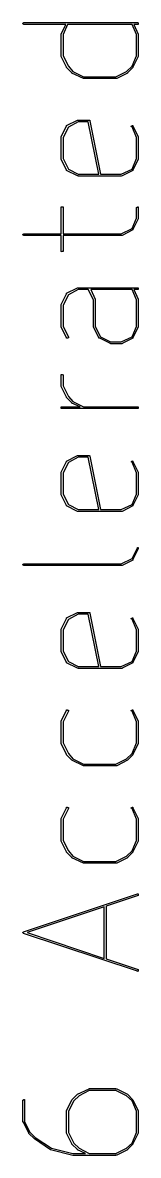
# Model space of a CAD drawing. Extents: x 83 to 245, y -135 to -50.
# Drawn here: x 125.913 to 126.042, y -58.013 to -56.747 of the extents above; entities that cross this region are included whole.
import ezdxf

# ---------------------------------------------------------------- set-up
doc = ezdxf.new("R2010")
doc.units = 0
doc.header["$MEASUREMENT"] = 0
doc.layers.add('BLACK', color=7, linetype='CONTINUOUS')

msp = doc.modelspace()

# ---------------------------------------------------------------- linework, layer by layer
at = {"layer": 'BLACK', "linetype": 'CONTINUOUS'}
for p, q in [((125.913, -56.7477), (125.914, -56.7473)), ((125.913, -56.748), (125.913, -56.7477)), ((125.914, -56.7483), (125.913, -56.748)), ((125.914, -56.7469), (125.914, -56.7468)), ((125.914, -56.7468), (126.041, -56.7468)), ((125.914, -56.7471), (125.914, -56.7469)), ((125.914, -56.7473), (125.914, -56.7471)), ((125.914, -56.7486), (125.914, -56.7483)), ((125.914, -56.7488), (125.914, -56.7486)), ((125.961, -56.7488), (125.914, -56.7488)), ((125.914, -56.7488), (125.914, -56.7488)), ((125.956, -56.7595), (125.961, -56.7488)), ((125.963, -56.7488), (125.958, -56.7602)), ((126.035, -56.7488), (125.963, -56.7488)), ((126.04, -56.7602), (126.035, -56.7488)), ((126.041, -56.7488), (126.037, -56.7488)), ((126.037, -56.7488), (126.042, -56.7595)), ((126.041, -56.7468), (126.042, -56.7469)), ((126.042, -56.7488), (126.041, -56.7488)), ((126.042, -56.7469), (126.042, -56.7471)), ((126.042, -56.7471), (126.042, -56.7473)), ((126.042, -56.7473), (126.042, -56.7477)), ((126.042, -56.7477), (126.042, -56.748)), ((126.042, -56.748), (126.042, -56.7483)), ((126.042, -56.7483), (126.042, -56.7486)), ((126.042, -56.7486), (126.042, -56.7488)), ((125.956, -56.7596), (125.956, -56.7595)), ((125.956, -56.7595), (125.956, -56.7595)), ((125.956, -56.7597), (125.956, -56.7596)), ((125.956, -56.7598), (125.956, -56.7597)), ((125.956, -56.7599), (125.956, -56.7598)), ((125.956, -56.7841), (125.956, -56.7599)), ((125.956, -56.7599), (125.956, -56.7599)), ((125.958, -56.7602), (125.958, -56.7839)), ((126.04, -56.7839), (126.04, -56.7602)), ((126.042, -56.7595), (126.042, -56.7595)), ((126.042, -56.7595), (126.042, -56.7596)), ((126.042, -56.7596), (126.042, -56.7597)), ((126.042, -56.7597), (126.042, -56.7598)), ((126.042, -56.7598), (126.042, -56.7599)), ((126.042, -56.7599), (126.042, -56.7599)), ((126.042, -56.7599), (126.042, -56.7841)), ((125.956, -56.7842), (125.956, -56.7841)), ((125.956, -56.7843), (125.956, -56.7842)), ((125.956, -56.7842), (125.956, -56.7842)), ((125.956, -56.7845), (125.956, -56.7843)), ((125.956, -56.7846), (125.956, -56.7845)), ((125.956, -56.7845), (125.956, -56.7845)), ((125.962, -56.7966), (125.956, -56.7846)), ((125.958, -56.7839), (125.964, -56.7956)), ((126.035, -56.7956), (126.04, -56.7839)), ((126.042, -56.7846), (126.036, -56.7966)), ((126.042, -56.7841), (126.042, -56.7842)), ((126.042, -56.7842), (126.042, -56.7842)), ((126.042, -56.7842), (126.042, -56.7843)), ((126.042, -56.7843), (126.042, -56.7845)), ((126.042, -56.7845), (126.042, -56.7845)), ((126.042, -56.7845), (126.042, -56.7846)), ((125.962, -56.7967), (125.962, -56.7966)), ((125.962, -56.7966), (125.962, -56.7966)), ((125.962, -56.7966), (125.962, -56.7966)), ((125.962, -56.7968), (125.962, -56.7967)), ((125.962, -56.7969), (125.962, -56.7968)), ((125.968, -56.803), (125.962, -56.7969)), ((125.964, -56.7956), (125.969, -56.8014)), ((125.968, -56.8031), (125.968, -56.803)), ((125.968, -56.8032), (125.968, -56.8031)), ((125.981, -56.8092), (125.968, -56.8032)), ((125.968, -56.8032), (125.968, -56.8032)), ((125.968, -56.8032), (125.968, -56.8032)), ((125.968, -56.8032), (125.968, -56.8032)), ((125.969, -56.8014), (125.981, -56.8073)), ((126.017, -56.8073), (126.029, -56.8014)), ((126.03, -56.8032), (126.018, -56.8092)), ((126.029, -56.8014), (126.035, -56.7956)), ((126.036, -56.7969), (126.03, -56.8029)), ((126.03, -56.8029), (126.03, -56.8029)), ((126.03, -56.8029), (126.03, -56.803)), ((126.03, -56.803), (126.03, -56.803)), ((126.03, -56.803), (126.03, -56.8031)), ((126.03, -56.8031), (126.03, -56.8032)), ((126.03, -56.8032), (126.03, -56.8032)), ((126.03, -56.8032), (126.03, -56.8032)), ((126.03, -56.8032), (126.03, -56.8032)), ((126.036, -56.7966), (126.036, -56.7966)), ((126.036, -56.7966), (126.036, -56.7966)), ((126.036, -56.7966), (126.036, -56.7967)), ((126.036, -56.7967), (126.036, -56.7968)), ((126.036, -56.7968), (126.036, -56.7969)), ((125.981, -56.8073), (126.017, -56.8073)), ((125.981, -56.8093), (125.981, -56.8092)), ((125.981, -56.8092), (125.981, -56.8092)), ((125.981, -56.8092), (125.981, -56.8092)), ((126.017, -56.8093), (125.981, -56.8093)), ((125.981, -56.8093), (125.981, -56.8093)), ((125.981, -56.8093), (125.981, -56.8093)), ((125.981, -56.8093), (125.981, -56.8093)), ((126.018, -56.8092), (126.017, -56.8093)), ((126.017, -56.8093), (126.017, -56.8093)), ((126.017, -56.8093), (126.017, -56.8093)), ((126.017, -56.8093), (126.017, -56.8093)), ((126.018, -56.8092), (126.018, -56.8092)), ((126.018, -56.8092), (126.018, -56.8092)), ((125.962, -56.8618), (125.974, -56.8558)), ((125.974, -56.8558), (125.975, -56.8558)), ((125.975, -56.8558), (125.975, -56.8557)), ((125.975, -56.8557), (125.975, -56.8557)), ((125.975, -56.8557), (125.975, -56.8557)), ((125.975, -56.8557), (125.975, -56.8557)), ((125.975, -56.8557), (125.987, -56.8557)), ((125.975, -56.8558), (125.975, -56.8558)), ((125.987, -56.8557), (125.987, -56.8557)), ((125.987, -56.8557), (125.987, -56.8557)), ((125.987, -56.8557), (125.987, -56.8557)), ((125.987, -56.8557), (125.987, -56.8558)), ((125.987, -56.8558), (125.988, -56.8558)), ((125.988, -56.8558), (125.988, -56.8559)), ((125.988, -56.8559), (125.988, -56.8559)), ((125.988, -56.8559), (125.988, -56.8559)), ((125.988, -56.8559), (125.988, -56.856)), ((125.988, -56.856), (125.988, -56.8562)), ((125.956, -56.8744), (125.962, -56.8623)), ((125.964, -56.8635), (125.958, -56.8751)), ((125.962, -56.8619), (125.962, -56.8618)), ((125.962, -56.862), (125.962, -56.8619)), ((125.962, -56.8622), (125.962, -56.862)), ((125.962, -56.862), (125.962, -56.862)), ((125.962, -56.862), (125.962, -56.862)), ((125.962, -56.8623), (125.962, -56.8622)), ((125.975, -56.8577), (125.964, -56.8635)), ((125.986, -56.8577), (125.975, -56.8577)), ((125.998, -56.9162), (125.986, -56.8577)), ((125.988, -56.8562), (125.988, -56.8562)), ((125.988, -56.8562), (125.988, -56.8562)), ((125.988, -56.8562), (125.988, -56.8563)), ((125.988, -56.8563), (125.988, -56.8565)), ((125.988, -56.8565), (126, -56.9162)), ((126.034, -56.8625), (126.035, -56.8622)), ((126.034, -56.8629), (126.034, -56.8625)), ((126.035, -56.8632), (126.034, -56.8629)), ((126.035, -56.8618), (126.035, -56.8617)), ((126.035, -56.8617), (126.036, -56.8618)), ((126.035, -56.8619), (126.035, -56.8618)), ((126.035, -56.8622), (126.035, -56.8619)), ((126.04, -56.8751), (126.035, -56.8632)), ((126.036, -56.8618), (126.036, -56.862)), ((126.036, -56.862), (126.036, -56.8623)), ((126.036, -56.8623), (126.042, -56.8744)), ((125.956, -56.8745), (125.956, -56.8744)), ((125.956, -56.8744), (125.956, -56.8744)), ((125.956, -56.8746), (125.956, -56.8745)), ((125.956, -56.8747), (125.956, -56.8746)), ((125.956, -56.8748), (125.956, -56.8747)), ((125.956, -56.899), (125.956, -56.8748)), ((125.956, -56.8748), (125.956, -56.8748)), ((125.958, -56.8751), (125.958, -56.8988)), ((126.04, -56.8988), (126.04, -56.8751)), ((126.042, -56.8744), (126.042, -56.8744)), ((126.042, -56.8744), (126.042, -56.8745)), ((126.042, -56.8745), (126.042, -56.8746)), ((126.042, -56.8746), (126.042, -56.8747)), ((126.042, -56.8747), (126.042, -56.8748)), ((126.042, -56.8748), (126.042, -56.8748)), ((126.042, -56.8748), (126.042, -56.899)), ((125.956, -56.8991), (125.956, -56.899)), ((125.956, -56.8992), (125.956, -56.8991)), ((125.956, -56.8991), (125.956, -56.8991)), ((125.956, -56.8994), (125.956, -56.8992)), ((125.956, -56.8995), (125.956, -56.8994)), ((125.956, -56.8994), (125.956, -56.8994)), ((125.962, -56.9116), (125.956, -56.8995)), ((125.958, -56.8988), (125.964, -56.9104)), ((126.035, -56.9104), (126.04, -56.8988)), ((126.042, -56.8995), (126.036, -56.9116)), ((126.042, -56.899), (126.042, -56.8991)), ((126.042, -56.8991), (126.042, -56.8991)), ((126.042, -56.8991), (126.042, -56.8993)), ((126.042, -56.8993), (126.042, -56.8994)), ((126.042, -56.8994), (126.042, -56.8994)), ((126.042, -56.8994), (126.042, -56.8995)), ((125.962, -56.9117), (125.962, -56.9116)), ((125.962, -56.9118), (125.962, -56.9117)), ((125.962, -56.9119), (125.962, -56.9118)), ((125.962, -56.9118), (125.962, -56.9118)), ((125.962, -56.9118), (125.962, -56.9118)), ((125.962, -56.912), (125.962, -56.9119)), ((125.974, -56.9181), (125.962, -56.912)), ((125.964, -56.9104), (125.975, -56.9162)), ((125.975, -56.9181), (125.974, -56.9181)), ((125.975, -56.9162), (125.998, -56.9162)), ((125.975, -56.9182), (125.975, -56.9181)), ((125.975, -56.9181), (125.975, -56.9181)), ((125.975, -56.9181), (125.975, -56.9181)), ((125.975, -56.9182), (125.975, -56.9182)), ((126.023, -56.9182), (125.975, -56.9182)), ((125.975, -56.9182), (125.975, -56.9182)), ((126, -56.9162), (126.023, -56.9162)), ((126.023, -56.9162), (126.035, -56.9104)), ((126.024, -56.9181), (126.023, -56.9182)), ((126.023, -56.9182), (126.023, -56.9182)), ((126.023, -56.9182), (126.023, -56.9182)), ((126.036, -56.912), (126.024, -56.9181)), ((126.024, -56.9181), (126.024, -56.9181)), ((126.024, -56.9181), (126.024, -56.9181)), ((126.024, -56.9181), (126.024, -56.9181)), ((126.036, -56.9116), (126.036, -56.9117)), ((126.036, -56.9117), (126.036, -56.9118)), ((126.036, -56.9118), (126.036, -56.9118)), ((126.036, -56.9118), (126.036, -56.9118)), ((126.036, -56.9118), (126.036, -56.9119)), ((126.036, -56.9119), (126.036, -56.912)), ((125.956, -56.9526), (125.957, -56.9525)), ((125.956, -56.9528), (125.956, -56.9526)), ((125.956, -56.9531), (125.956, -56.9528)), ((125.956, -56.9535), (125.956, -56.9531)), ((125.956, -56.9827), (125.956, -56.9535)), ((125.957, -56.9525), (125.957, -56.9525)), ((125.957, -56.9525), (125.957, -56.9526)), ((125.957, -56.9526), (125.958, -56.9528)), ((125.958, -56.9528), (125.958, -56.9531)), ((125.958, -56.9531), (125.958, -56.9535)), ((125.958, -56.9535), (125.958, -56.9827)), ((126.04, -56.9535), (126.041, -56.9531)), ((126.04, -56.9653), (126.04, -56.9535)), ((126.041, -56.9526), (126.041, -56.9525)), ((126.041, -56.9525), (126.042, -56.9525)), ((126.041, -56.9528), (126.041, -56.9526)), ((126.041, -56.9531), (126.041, -56.9528)), ((126.042, -56.9525), (126.042, -56.9526)), ((126.042, -56.9526), (126.042, -56.9528)), ((126.042, -56.9528), (126.042, -56.9531)), ((126.042, -56.9531), (126.042, -56.9535)), ((126.042, -56.9535), (126.042, -56.9655)), ((126.035, -56.9769), (126.04, -56.9653)), ((126.042, -56.966), (126.036, -56.9781)), ((126.042, -56.9655), (126.042, -56.9656)), ((126.042, -56.9656), (126.042, -56.9657)), ((126.042, -56.9657), (126.042, -56.9658)), ((126.042, -56.9658), (126.042, -56.9659)), ((126.042, -56.9659), (126.042, -56.9659)), ((126.042, -56.9659), (126.042, -56.966)), ((126.023, -56.9827), (126.035, -56.9769)), ((126.036, -56.9785), (126.024, -56.9846)), ((126.036, -56.9781), (126.036, -56.9782)), ((126.036, -56.9782), (126.036, -56.9783)), ((126.036, -56.9783), (126.036, -56.9783)), ((126.036, -56.9783), (126.036, -56.9784)), ((126.036, -56.9784), (126.036, -56.9785)), ((126.036, -56.9785), (126.036, -56.9785)), ((125.913, -56.9835), (125.914, -56.9832)), ((125.913, -56.9839), (125.913, -56.9835)), ((125.914, -56.9842), (125.913, -56.9839)), ((125.914, -56.9829), (125.914, -56.9827)), ((125.914, -56.9827), (125.914, -56.9827)), ((125.914, -56.9827), (125.956, -56.9827)), ((125.914, -56.9832), (125.914, -56.9829)), ((125.914, -56.9845), (125.914, -56.9842)), ((125.914, -56.9846), (125.914, -56.9845)), ((125.914, -56.9847), (125.914, -56.9846)), ((125.956, -56.9847), (125.914, -56.9847)), ((125.956, -57.0018), (125.956, -56.9847)), ((125.958, -56.9827), (126.023, -56.9827)), ((126.023, -56.9847), (125.958, -56.9847)), ((125.958, -56.9847), (125.958, -57.0018)), ((126.024, -56.9846), (126.023, -56.9847)), ((126.023, -56.9847), (126.023, -56.9847)), ((126.023, -56.9847), (126.023, -56.9847)), ((126.024, -56.9846), (126.024, -56.9846)), ((126.024, -56.9846), (126.024, -56.9846)), ((126.024, -56.9846), (126.024, -56.9846)), ((125.956, -57.0022), (125.956, -57.0018)), ((125.956, -57.0025), (125.956, -57.0022)), ((125.956, -57.0027), (125.956, -57.0025)), ((125.957, -57.0028), (125.956, -57.0027)), ((125.958, -57.0025), (125.957, -57.0027)), ((125.957, -57.0027), (125.957, -57.0028)), ((125.957, -57.0028), (125.957, -57.0028)), ((125.958, -57.0018), (125.958, -57.0022)), ((125.958, -57.0022), (125.958, -57.0025)), ((125.962, -57.0493), (125.974, -57.0433)), ((125.975, -57.0452), (125.964, -57.051)), ((125.974, -57.0433), (125.975, -57.0433)), ((125.975, -57.0433), (125.975, -57.0432)), ((125.975, -57.0432), (125.975, -57.0432)), ((125.975, -57.0432), (125.975, -57.0432)), ((125.975, -57.0432), (125.975, -57.0432)), ((125.975, -57.0432), (125.975, -57.0432)), ((125.975, -57.0432), (126.041, -57.0432)), ((125.986, -57.0452), (125.975, -57.0452)), ((125.992, -57.0565), (125.986, -57.0452)), ((125.989, -57.0452), (125.994, -57.0558)), ((126.035, -57.0452), (125.989, -57.0452)), ((126.04, -57.0565), (126.035, -57.0452)), ((126.041, -57.0452), (126.037, -57.0452)), ((126.037, -57.0452), (126.042, -57.0558)), ((126.041, -57.0432), (126.042, -57.0432)), ((126.042, -57.0451), (126.041, -57.0452)), ((126.042, -57.0432), (126.042, -57.0434)), ((126.042, -57.0434), (126.042, -57.0437)), ((126.042, -57.0437), (126.042, -57.044)), ((126.042, -57.044), (126.042, -57.0443)), ((126.042, -57.0443), (126.042, -57.0447)), ((126.042, -57.0447), (126.042, -57.0449)), ((126.042, -57.0449), (126.042, -57.0451)), ((125.956, -57.0619), (125.962, -57.0498)), ((125.964, -57.051), (125.958, -57.0625)), ((125.962, -57.0494), (125.962, -57.0493)), ((125.962, -57.0495), (125.962, -57.0494)), ((125.962, -57.0497), (125.962, -57.0495)), ((125.962, -57.0495), (125.962, -57.0495)), ((125.962, -57.0495), (125.962, -57.0495)), ((125.962, -57.0498), (125.962, -57.0497)), ((125.992, -57.0865), (125.992, -57.0565)), ((125.994, -57.0558), (125.994, -57.0559)), ((125.994, -57.0559), (125.994, -57.0559)), ((125.994, -57.0559), (125.994, -57.056)), ((125.994, -57.056), (125.994, -57.0561)), ((125.994, -57.0561), (125.994, -57.0562)), ((125.994, -57.0562), (125.994, -57.0563)), ((125.994, -57.0563), (125.994, -57.0863)), ((126.04, -57.0863), (126.04, -57.0565)), ((126.042, -57.0558), (126.042, -57.0559)), ((126.042, -57.0559), (126.042, -57.0559)), ((126.042, -57.0559), (126.042, -57.056)), ((126.042, -57.056), (126.042, -57.0561)), ((126.042, -57.0561), (126.042, -57.0562)), ((126.042, -57.0562), (126.042, -57.0563)), ((126.042, -57.0563), (126.042, -57.0865)), ((125.956, -57.062), (125.956, -57.0619)), ((125.956, -57.0619), (125.956, -57.0619)), ((125.956, -57.0621), (125.956, -57.062)), ((125.956, -57.0622), (125.956, -57.0621)), ((125.956, -57.0623), (125.956, -57.0622)), ((125.956, -57.0865), (125.956, -57.0623)), ((125.956, -57.0623), (125.956, -57.0623)), ((125.958, -57.0625), (125.958, -57.0863)), ((125.956, -57.0866), (125.956, -57.0865)), ((125.956, -57.0867), (125.956, -57.0866)), ((125.956, -57.0866), (125.956, -57.0866)), ((125.956, -57.0868), (125.956, -57.0867)), ((125.956, -57.0869), (125.956, -57.0868)), ((125.962, -57.099), (125.956, -57.0869)), ((125.956, -57.0869), (125.956, -57.0869)), ((125.958, -57.0863), (125.964, -57.0981)), ((125.992, -57.0866), (125.992, -57.0865)), ((125.992, -57.0867), (125.992, -57.0866)), ((125.992, -57.0866), (125.992, -57.0866)), ((125.992, -57.0868), (125.992, -57.0867)), ((125.992, -57.0869), (125.992, -57.0868)), ((125.998, -57.099), (125.992, -57.0869)), ((125.992, -57.0869), (125.992, -57.0869)), ((125.994, -57.0863), (126, -57.0978)), ((126.035, -57.0978), (126.04, -57.0863)), ((126.042, -57.0869), (126.036, -57.099)), ((126.042, -57.0865), (126.042, -57.0866)), ((126.042, -57.0866), (126.042, -57.0866)), ((126.042, -57.0866), (126.042, -57.0867)), ((126.042, -57.0867), (126.042, -57.0868)), ((126.042, -57.0868), (126.042, -57.0869)), ((126.042, -57.0869), (126.042, -57.0869)), ((125.962, -57.0993), (125.962, -57.099)), ((125.962, -57.0995), (125.962, -57.0993)), ((125.963, -57.0996), (125.962, -57.0995)), ((125.964, -57.0991), (125.963, -57.0994)), ((125.963, -57.0994), (125.963, -57.0996)), ((125.963, -57.0996), (125.963, -57.0996)), ((125.964, -57.0981), (125.964, -57.0985)), ((125.964, -57.0985), (125.964, -57.0988)), ((125.964, -57.0988), (125.964, -57.0991)), ((125.998, -57.0991), (125.998, -57.099)), ((125.998, -57.0993), (125.998, -57.0991)), ((125.999, -57.0994), (125.998, -57.0993)), ((125.998, -57.0993), (125.998, -57.0993)), ((125.998, -57.0993), (125.998, -57.0993)), ((125.999, -57.0995), (125.999, -57.0994)), ((126.011, -57.1055), (125.999, -57.0995)), ((126, -57.0978), (126.011, -57.1036)), ((126.011, -57.1036), (126.023, -57.1036)), ((126.011, -57.1056), (126.011, -57.1055)), ((126.023, -57.1056), (126.011, -57.1056)), ((126.011, -57.1056), (126.011, -57.1056)), ((126.011, -57.1056), (126.011, -57.1056)), ((126.011, -57.1056), (126.011, -57.1056)), ((126.011, -57.1056), (126.011, -57.1056)), ((126.011, -57.1056), (126.011, -57.1056)), ((126.023, -57.1036), (126.035, -57.0978)), ((126.024, -57.1056), (126.023, -57.1056)), ((126.023, -57.1056), (126.023, -57.1056)), ((126.023, -57.1056), (126.023, -57.1056)), ((126.036, -57.0995), (126.024, -57.1055)), ((126.024, -57.1055), (126.024, -57.1056)), ((126.024, -57.1056), (126.024, -57.1056)), ((126.024, -57.1056), (126.024, -57.1056)), ((126.036, -57.099), (126.036, -57.0992)), ((126.036, -57.0992), (126.036, -57.0993)), ((126.036, -57.0993), (126.036, -57.0993)), ((126.036, -57.0993), (126.036, -57.0993)), ((126.036, -57.0993), (126.036, -57.0994)), ((126.036, -57.0994), (126.036, -57.0995)), ((125.956, -57.1401), (125.957, -57.1399)), ((125.956, -57.1403), (125.956, -57.1401)), ((125.956, -57.1406), (125.956, -57.1403)), ((125.956, -57.1409), (125.956, -57.1406)), ((125.956, -57.153), (125.956, -57.1409)), ((125.957, -57.1399), (125.957, -57.1399)), ((125.957, -57.1399), (125.957, -57.1401)), ((125.957, -57.1401), (125.958, -57.1403)), ((125.958, -57.1403), (125.958, -57.1406)), ((125.958, -57.1406), (125.958, -57.1409)), ((125.958, -57.1409), (125.958, -57.1528)), ((125.956, -57.1531), (125.956, -57.153)), ((125.956, -57.1532), (125.956, -57.1531)), ((125.956, -57.1531), (125.956, -57.1531)), ((125.956, -57.1534), (125.956, -57.1532)), ((125.956, -57.1535), (125.956, -57.1534)), ((125.956, -57.1534), (125.956, -57.1534)), ((125.962, -57.1655), (125.956, -57.1535)), ((125.958, -57.1528), (125.964, -57.1645)), ((125.962, -57.1656), (125.962, -57.1655)), ((125.962, -57.1655), (125.962, -57.1655)), ((125.962, -57.1655), (125.962, -57.1655)), ((125.962, -57.1657), (125.962, -57.1656)), ((125.962, -57.1658), (125.962, -57.1657)), ((125.968, -57.1719), (125.962, -57.1658)), ((125.962, -57.1658), (125.962, -57.1658)), ((125.962, -57.1658), (125.962, -57.1658)), ((125.962, -57.1658), (125.962, -57.1658)), ((125.964, -57.1645), (125.969, -57.1703)), ((125.968, -57.172), (125.968, -57.1719)), ((125.968, -57.1721), (125.968, -57.172)), ((125.977, -57.1762), (125.968, -57.1721)), ((125.968, -57.1721), (125.968, -57.1721)), ((125.968, -57.1721), (125.968, -57.1721)), ((125.968, -57.1721), (125.968, -57.1721)), ((125.969, -57.1703), (125.981, -57.1762)), ((125.956, -57.1763), (125.957, -57.1762)), ((125.956, -57.1764), (125.956, -57.1763)), ((125.956, -57.1767), (125.956, -57.1764)), ((125.956, -57.177), (125.956, -57.1767)), ((125.956, -57.1774), (125.956, -57.177)), ((125.956, -57.1777), (125.956, -57.1774)), ((125.956, -57.178), (125.956, -57.1777)), ((125.956, -57.1782), (125.956, -57.178)), ((125.957, -57.1782), (125.956, -57.1782)), ((125.957, -57.1762), (125.977, -57.1762)), ((126.041, -57.1782), (125.957, -57.1782)), ((125.981, -57.1762), (126.041, -57.1762)), ((126.041, -57.1762), (126.042, -57.1763)), ((126.042, -57.1782), (126.041, -57.1782)), ((126.042, -57.1763), (126.042, -57.1764)), ((126.042, -57.1764), (126.042, -57.1767)), ((126.042, -57.1767), (126.042, -57.177)), ((126.042, -57.177), (126.042, -57.1774)), ((126.042, -57.1774), (126.042, -57.1777)), ((126.042, -57.1777), (126.042, -57.178)), ((126.042, -57.178), (126.042, -57.1782)), ((125.962, -57.2368), (125.974, -57.2307)), ((125.975, -57.2326), (125.964, -57.2384)), ((125.974, -57.2307), (125.975, -57.2307)), ((125.975, -57.2307), (125.975, -57.2306)), ((125.975, -57.2306), (125.975, -57.2307)), ((125.975, -57.2307), (125.975, -57.2306)), ((125.975, -57.2306), (125.987, -57.2306)), ((125.975, -57.2307), (125.975, -57.2307)), ((125.975, -57.2307), (125.975, -57.2307)), ((125.986, -57.2326), (125.975, -57.2326)), ((125.998, -57.2911), (125.986, -57.2326)), ((125.987, -57.2306), (125.987, -57.2307)), ((125.987, -57.2307), (125.987, -57.2307)), ((125.987, -57.2307), (125.987, -57.2307)), ((125.987, -57.2307), (125.987, -57.2307)), ((125.987, -57.2307), (125.988, -57.2308)), ((125.988, -57.2308), (125.988, -57.2309)), ((125.988, -57.2309), (125.988, -57.2309)), ((125.988, -57.2309), (125.988, -57.2309)), ((125.988, -57.2309), (125.988, -57.231)), ((125.988, -57.231), (125.988, -57.2311)), ((125.988, -57.2311), (125.988, -57.2311)), ((125.988, -57.2311), (125.988, -57.2311)), ((125.988, -57.2311), (125.988, -57.2313)), ((125.988, -57.2313), (125.988, -57.2314)), ((125.988, -57.2314), (126, -57.2911)), ((125.956, -57.2493), (125.962, -57.2372)), ((125.964, -57.2384), (125.958, -57.25)), ((125.962, -57.2369), (125.962, -57.2368)), ((125.962, -57.237), (125.962, -57.2369)), ((125.962, -57.2371), (125.962, -57.237)), ((125.962, -57.237), (125.962, -57.237)), ((125.962, -57.237), (125.962, -57.237)), ((125.962, -57.2372), (125.962, -57.2371)), ((126.034, -57.2375), (126.035, -57.2371)), ((126.034, -57.2378), (126.034, -57.2375)), ((126.035, -57.2381), (126.034, -57.2378)), ((126.035, -57.2369), (126.035, -57.2367)), ((126.035, -57.2367), (126.035, -57.2367)), ((126.035, -57.2367), (126.036, -57.2368)), ((126.035, -57.2371), (126.035, -57.2369)), ((126.04, -57.25), (126.035, -57.2381)), ((126.036, -57.2368), (126.036, -57.237)), ((126.036, -57.237), (126.036, -57.2372)), ((126.036, -57.2372), (126.042, -57.2493)), ((125.956, -57.2494), (125.956, -57.2493)), ((125.956, -57.2496), (125.956, -57.2494)), ((125.956, -57.2494), (125.956, -57.2494)), ((125.956, -57.2497), (125.956, -57.2496)), ((125.956, -57.2498), (125.956, -57.2497)), ((125.956, -57.2497), (125.956, -57.2497)), ((125.956, -57.274), (125.956, -57.2498)), ((125.958, -57.25), (125.958, -57.2737)), ((126.04, -57.2737), (126.04, -57.25)), ((126.042, -57.2493), (126.042, -57.2494)), ((126.042, -57.2494), (126.042, -57.2494)), ((126.042, -57.2494), (126.042, -57.2496)), ((126.042, -57.2496), (126.042, -57.2497)), ((126.042, -57.2497), (126.042, -57.2497)), ((126.042, -57.2497), (126.042, -57.2498)), ((126.042, -57.2498), (126.042, -57.274)), ((125.958, -57.2737), (125.964, -57.2853)), ((126.035, -57.2853), (126.04, -57.2737)), ((125.956, -57.2741), (125.956, -57.274)), ((125.956, -57.274), (125.956, -57.274)), ((125.956, -57.2742), (125.956, -57.2741)), ((125.956, -57.2743), (125.956, -57.2742)), ((125.956, -57.2744), (125.956, -57.2743)), ((125.962, -57.2865), (125.956, -57.2744)), ((125.956, -57.2744), (125.956, -57.2744)), ((125.964, -57.2853), (125.975, -57.2911)), ((126.023, -57.2911), (126.035, -57.2853)), ((126.042, -57.2744), (126.036, -57.2865)), ((126.042, -57.274), (126.042, -57.274)), ((126.042, -57.274), (126.042, -57.2741)), ((126.042, -57.2741), (126.042, -57.2742)), ((126.042, -57.2742), (126.042, -57.2743)), ((126.042, -57.2743), (126.042, -57.2744)), ((126.042, -57.2744), (126.042, -57.2744)), ((125.962, -57.2866), (125.962, -57.2865)), ((125.962, -57.2868), (125.962, -57.2866)), ((125.962, -57.2869), (125.962, -57.2868)), ((125.962, -57.2868), (125.962, -57.2868)), ((125.962, -57.2868), (125.962, -57.2868)), ((125.962, -57.287), (125.962, -57.2869)), ((125.974, -57.293), (125.962, -57.287)), ((125.975, -57.293), (125.974, -57.293)), ((125.975, -57.2911), (125.998, -57.2911)), ((125.975, -57.2931), (125.975, -57.293)), ((125.975, -57.2931), (125.975, -57.2931)), ((125.975, -57.2931), (125.975, -57.2931)), ((125.975, -57.2931), (125.975, -57.2931)), ((126.023, -57.2931), (125.975, -57.2931)), ((125.975, -57.2931), (125.975, -57.2931)), ((126, -57.2911), (126.023, -57.2911)), ((126.024, -57.2931), (126.023, -57.2931)), ((126.023, -57.2931), (126.023, -57.2931)), ((126.023, -57.2931), (126.023, -57.2931)), ((126.036, -57.287), (126.024, -57.293)), ((126.024, -57.293), (126.024, -57.293)), ((126.024, -57.293), (126.024, -57.2931)), ((126.024, -57.2931), (126.024, -57.2931)), ((126.036, -57.2865), (126.036, -57.2866)), ((126.036, -57.2866), (126.036, -57.2868)), ((126.036, -57.2868), (126.036, -57.2868)), ((126.036, -57.2868), (126.036, -57.2868)), ((126.036, -57.2868), (126.036, -57.2869)), ((126.036, -57.2869), (126.036, -57.287)), ((126.035, -57.3458), (126.041, -57.334)), ((126.042, -57.3349), (126.036, -57.347)), ((126.041, -57.3337), (126.041, -57.3335)), ((126.041, -57.3335), (126.041, -57.3335)), ((126.041, -57.3335), (126.042, -57.3335)), ((126.041, -57.334), (126.041, -57.3337)), ((126.042, -57.3335), (126.042, -57.3336)), ((126.042, -57.3336), (126.042, -57.3339)), ((126.042, -57.3339), (126.042, -57.3342)), ((126.042, -57.3342), (126.042, -57.3346)), ((126.042, -57.3346), (126.042, -57.3349)), ((126.023, -57.3516), (126.035, -57.3458)), ((126.036, -57.3474), (126.024, -57.3535)), ((126.036, -57.347), (126.036, -57.3471)), ((126.036, -57.3471), (126.036, -57.3472)), ((126.036, -57.3472), (126.036, -57.3473)), ((126.036, -57.3473), (126.036, -57.3473)), ((126.036, -57.3473), (126.036, -57.3474)), ((126.036, -57.3474), (126.036, -57.3474)), ((125.913, -57.3524), (125.914, -57.3521)), ((125.913, -57.3528), (125.913, -57.3524)), ((125.914, -57.3531), (125.913, -57.3528)), ((125.914, -57.3517), (125.914, -57.3516)), ((125.914, -57.3516), (126.023, -57.3516)), ((125.914, -57.3518), (125.914, -57.3517)), ((125.914, -57.3521), (125.914, -57.3518)), ((125.914, -57.3534), (125.914, -57.3531)), ((125.914, -57.3535), (125.914, -57.3534)), ((125.914, -57.3536), (125.914, -57.3535)), ((126.023, -57.3536), (125.914, -57.3536)), ((126.024, -57.3536), (126.023, -57.3536)), ((126.023, -57.3536), (126.023, -57.3536)), ((126.023, -57.3536), (126.023, -57.3536)), ((126.024, -57.3535), (126.024, -57.3535)), ((126.024, -57.3535), (126.024, -57.3535)), ((126.024, -57.3535), (126.024, -57.3536)), ((125.956, -57.4247), (125.962, -57.4126)), ((125.962, -57.4122), (125.974, -57.4061)), ((125.962, -57.4123), (125.962, -57.4122)), ((125.962, -57.4124), (125.962, -57.4123)), ((125.962, -57.4123), (125.962, -57.4123)), ((125.962, -57.4125), (125.962, -57.4124)), ((125.962, -57.4124), (125.962, -57.4124)), ((125.962, -57.4126), (125.962, -57.4125)), ((125.975, -57.408), (125.964, -57.4138)), ((125.974, -57.4061), (125.975, -57.4061)), ((125.975, -57.4061), (125.975, -57.406)), ((125.975, -57.406), (125.975, -57.406)), ((125.975, -57.406), (125.975, -57.406)), ((125.975, -57.406), (125.987, -57.406)), ((125.975, -57.4061), (125.975, -57.4061)), ((125.975, -57.4061), (125.975, -57.4061)), ((125.986, -57.408), (125.975, -57.408)), ((125.998, -57.4665), (125.986, -57.408)), ((125.987, -57.406), (125.987, -57.4061)), ((125.987, -57.4061), (125.987, -57.4061)), ((125.987, -57.4061), (125.987, -57.4061)), ((125.987, -57.4061), (125.987, -57.4061)), ((125.987, -57.4061), (125.988, -57.4062)), ((125.988, -57.4062), (125.988, -57.4062)), ((125.988, -57.4062), (125.988, -57.4063)), ((125.988, -57.4063), (125.988, -57.4063)), ((125.988, -57.4063), (125.988, -57.4064)), ((125.988, -57.4064), (125.988, -57.4065)), ((125.988, -57.4065), (125.988, -57.4065)), ((125.988, -57.4065), (125.988, -57.4065)), ((125.988, -57.4065), (125.988, -57.4067)), ((125.988, -57.4067), (125.988, -57.4068)), ((125.988, -57.4068), (126, -57.4665)), ((126.034, -57.4128), (126.035, -57.4125)), ((126.034, -57.4132), (126.034, -57.4128)), ((126.035, -57.4123), (126.035, -57.4121)), ((126.035, -57.4121), (126.035, -57.4121)), ((126.035, -57.4121), (126.036, -57.4122)), ((126.035, -57.4125), (126.035, -57.4123)), ((126.036, -57.4122), (126.036, -57.4123)), ((126.036, -57.4123), (126.036, -57.4126)), ((126.036, -57.4126), (126.042, -57.4247)), ((125.956, -57.4248), (125.956, -57.4247)), ((125.956, -57.4249), (125.956, -57.4248)), ((125.956, -57.4248), (125.956, -57.4248)), ((125.956, -57.4251), (125.956, -57.4249)), ((125.956, -57.4252), (125.956, -57.4251)), ((125.956, -57.4251), (125.956, -57.4251)), ((125.956, -57.4494), (125.956, -57.4252)), ((125.964, -57.4138), (125.958, -57.4254)), ((125.958, -57.4254), (125.958, -57.4491)), ((126.035, -57.4135), (126.034, -57.4132)), ((126.04, -57.4254), (126.035, -57.4135)), ((126.04, -57.4491), (126.04, -57.4254)), ((126.042, -57.4247), (126.042, -57.4248)), ((126.042, -57.4248), (126.042, -57.4248)), ((126.042, -57.4248), (126.042, -57.4249)), ((126.042, -57.4249), (126.042, -57.4251)), ((126.042, -57.4251), (126.042, -57.4251)), ((126.042, -57.4251), (126.042, -57.4252)), ((126.042, -57.4252), (126.042, -57.4494)), ((125.956, -57.4495), (125.956, -57.4494)), ((125.956, -57.4494), (125.956, -57.4494)), ((125.956, -57.4496), (125.956, -57.4495)), ((125.956, -57.4497), (125.956, -57.4496)), ((125.956, -57.4498), (125.956, -57.4497)), ((125.962, -57.4619), (125.956, -57.4498)), ((125.956, -57.4498), (125.956, -57.4498)), ((125.958, -57.4491), (125.964, -57.4607)), ((126.035, -57.4607), (126.04, -57.4491)), ((126.042, -57.4498), (126.036, -57.4619)), ((126.042, -57.4494), (126.042, -57.4494)), ((126.042, -57.4494), (126.042, -57.4495)), ((126.042, -57.4495), (126.042, -57.4496)), ((126.042, -57.4496), (126.042, -57.4497)), ((126.042, -57.4497), (126.042, -57.4498)), ((126.042, -57.4498), (126.042, -57.4498)), ((125.962, -57.462), (125.962, -57.4619)), ((125.962, -57.4621), (125.962, -57.462)), ((125.962, -57.4622), (125.962, -57.4621)), ((125.962, -57.4623), (125.962, -57.4622)), ((125.962, -57.4622), (125.962, -57.4622)), ((125.974, -57.4684), (125.962, -57.4623)), ((125.962, -57.4623), (125.962, -57.4623)), ((125.964, -57.4607), (125.975, -57.4665)), ((126.023, -57.4665), (126.035, -57.4607)), ((126.036, -57.4623), (126.024, -57.4684)), ((126.036, -57.4619), (126.036, -57.462)), ((126.036, -57.462), (126.036, -57.4621)), ((126.036, -57.4621), (126.036, -57.4622)), ((126.036, -57.4622), (126.036, -57.4622)), ((126.036, -57.4622), (126.036, -57.4623)), ((126.036, -57.4623), (126.036, -57.4623)), ((125.975, -57.4684), (125.974, -57.4684)), ((125.975, -57.4665), (125.998, -57.4665)), ((125.975, -57.4685), (125.975, -57.4684)), ((125.975, -57.4684), (125.975, -57.4684)), ((125.975, -57.4685), (125.975, -57.4685)), ((125.975, -57.4685), (125.975, -57.4685)), ((126.023, -57.4685), (125.975, -57.4685)), ((125.975, -57.4685), (125.975, -57.4685)), ((126, -57.4665), (126.023, -57.4665)), ((126.024, -57.4685), (126.023, -57.4685)), ((126.023, -57.4685), (126.023, -57.4685)), ((126.023, -57.4685), (126.023, -57.4685)), ((126.024, -57.4684), (126.024, -57.4684)), ((126.024, -57.4684), (126.024, -57.4684)), ((126.024, -57.4684), (126.024, -57.4685)), ((125.956, -57.5275), (125.962, -57.5154)), ((125.964, -57.5163), (125.958, -57.5282)), ((125.962, -57.515), (125.963, -57.5149)), ((125.962, -57.5152), (125.962, -57.515)), ((125.962, -57.5154), (125.962, -57.5152)), ((125.963, -57.5149), (125.963, -57.5149)), ((125.963, -57.5149), (125.963, -57.5151)), ((125.963, -57.5151), (125.964, -57.5153)), ((125.964, -57.5153), (125.964, -57.5156)), ((125.964, -57.5156), (125.964, -57.516)), ((125.964, -57.516), (125.964, -57.5163)), ((126.034, -57.5156), (126.035, -57.5153)), ((126.034, -57.516), (126.034, -57.5156)), ((126.035, -57.5163), (126.034, -57.516)), ((126.035, -57.5151), (126.035, -57.5149)), ((126.035, -57.5149), (126.035, -57.5149)), ((126.035, -57.5149), (126.036, -57.515)), ((126.035, -57.5153), (126.035, -57.5151)), ((126.04, -57.5282), (126.035, -57.5163)), ((126.036, -57.515), (126.036, -57.5152)), ((126.036, -57.5152), (126.036, -57.5154)), ((126.036, -57.5154), (126.042, -57.5275)), ((125.956, -57.5276), (125.956, -57.5275)), ((125.956, -57.5277), (125.956, -57.5276)), ((125.956, -57.5276), (125.956, -57.5276)), ((125.956, -57.5279), (125.956, -57.5277)), ((125.956, -57.528), (125.956, -57.5279)), ((125.956, -57.5279), (125.956, -57.5279)), ((125.956, -57.5522), (125.956, -57.528)), ((125.958, -57.5282), (125.958, -57.5519)), ((126.04, -57.5519), (126.04, -57.5282)), ((126.042, -57.5275), (126.042, -57.5276)), ((126.042, -57.5276), (126.042, -57.5276)), ((126.042, -57.5276), (126.042, -57.5277)), ((126.042, -57.5277), (126.042, -57.5279)), ((126.042, -57.5279), (126.042, -57.5279)), ((126.042, -57.5279), (126.042, -57.528)), ((126.042, -57.528), (126.042, -57.5522)), ((125.956, -57.5523), (125.956, -57.5522)), ((125.956, -57.5522), (125.956, -57.5522)), ((125.956, -57.5524), (125.956, -57.5523)), ((125.958, -57.5519), (125.964, -57.5637)), ((126.035, -57.5637), (126.04, -57.5519)), ((126.042, -57.5522), (126.042, -57.5522)), ((126.042, -57.5522), (126.042, -57.5523)), ((126.042, -57.5523), (126.042, -57.5524)), ((125.956, -57.5525), (125.956, -57.5524)), ((125.956, -57.5526), (125.956, -57.5525)), ((125.962, -57.5647), (125.956, -57.5526)), ((125.956, -57.5526), (125.956, -57.5526)), ((125.962, -57.5648), (125.962, -57.5647)), ((125.962, -57.5647), (125.962, -57.5647)), ((125.962, -57.5647), (125.962, -57.5647)), ((125.962, -57.5647), (125.962, -57.5647)), ((125.962, -57.565), (125.962, -57.5648)), ((125.968, -57.571), (125.962, -57.565)), ((125.964, -57.5637), (125.969, -57.5695)), ((126.029, -57.5695), (126.035, -57.5637)), ((126.036, -57.565), (126.03, -57.571)), ((126.042, -57.5526), (126.036, -57.5647)), ((126.036, -57.5647), (126.036, -57.5648)), ((126.036, -57.5648), (126.036, -57.565)), ((126.042, -57.5524), (126.042, -57.5525)), ((126.042, -57.5525), (126.042, -57.5526)), ((126.042, -57.5526), (126.042, -57.5526)), ((125.968, -57.5711), (125.968, -57.571)), ((125.968, -57.5712), (125.968, -57.5711)), ((125.981, -57.5773), (125.968, -57.5712)), ((125.969, -57.5695), (125.981, -57.5754)), ((125.981, -57.5754), (126.017, -57.5754)), ((125.981, -57.5774), (125.981, -57.5773)), ((125.981, -57.5773), (125.981, -57.5774)), ((125.981, -57.5774), (125.981, -57.5773)), ((125.981, -57.5773), (125.981, -57.5773)), ((125.981, -57.5773), (125.981, -57.5773)), ((125.981, -57.5773), (125.981, -57.5773)), ((126.017, -57.5774), (125.981, -57.5774)), ((126.017, -57.5754), (126.029, -57.5695)), ((126.018, -57.5773), (126.017, -57.5773)), ((126.017, -57.5773), (126.017, -57.5774)), ((126.017, -57.5774), (126.017, -57.5773)), ((126.017, -57.5773), (126.017, -57.5774)), ((126.03, -57.5712), (126.018, -57.5773)), ((126.018, -57.5773), (126.018, -57.5773)), ((126.018, -57.5773), (126.018, -57.5773)), ((126.03, -57.571), (126.03, -57.571)), ((126.03, -57.571), (126.03, -57.571)), ((126.03, -57.571), (126.03, -57.571)), ((126.03, -57.571), (126.03, -57.5711)), ((126.03, -57.5711), (126.03, -57.5712)), ((125.956, -57.6364), (125.962, -57.6243)), ((125.964, -57.6252), (125.958, -57.6371)), ((125.962, -57.6238), (125.963, -57.6237)), ((125.962, -57.624), (125.962, -57.6238)), ((125.962, -57.6243), (125.962, -57.624)), ((125.963, -57.6237), (125.963, -57.6238)), ((125.963, -57.6238), (125.963, -57.6239)), ((125.963, -57.6239), (125.964, -57.6242)), ((125.964, -57.6242), (125.964, -57.6245)), ((125.964, -57.6245), (125.964, -57.6249)), ((125.964, -57.6249), (125.964, -57.6252)), ((126.034, -57.6245), (126.035, -57.6242)), ((126.034, -57.6249), (126.034, -57.6245)), ((126.035, -57.6252), (126.034, -57.6249)), ((126.035, -57.6238), (126.035, -57.6237)), ((126.035, -57.6237), (126.036, -57.6238)), ((126.035, -57.6239), (126.035, -57.6238)), ((126.035, -57.6242), (126.035, -57.6239)), ((126.04, -57.6371), (126.035, -57.6252)), ((126.036, -57.6238), (126.036, -57.624)), ((126.036, -57.624), (126.036, -57.6243)), ((126.036, -57.6243), (126.042, -57.6364)), ((125.956, -57.6365), (125.956, -57.6364)), ((125.956, -57.6364), (125.956, -57.6364)), ((125.956, -57.6366), (125.956, -57.6365)), ((125.956, -57.6367), (125.956, -57.6366)), ((125.956, -57.6368), (125.956, -57.6367)), ((125.956, -57.661), (125.956, -57.6368)), ((125.956, -57.6368), (125.956, -57.6368)), ((125.958, -57.6371), (125.958, -57.6608)), ((126.04, -57.6608), (126.04, -57.6371)), ((126.042, -57.6364), (126.042, -57.6364)), ((126.042, -57.6364), (126.042, -57.6365)), ((126.042, -57.6365), (126.042, -57.6366)), ((126.042, -57.6366), (126.042, -57.6367)), ((126.042, -57.6367), (126.042, -57.6368)), ((126.042, -57.6368), (126.042, -57.6368)), ((126.042, -57.6368), (126.042, -57.661)), ((125.956, -57.6611), (125.956, -57.661)), ((125.956, -57.6612), (125.956, -57.6611)), ((125.956, -57.6611), (125.956, -57.6611)), ((125.956, -57.6614), (125.956, -57.6612)), ((125.956, -57.6615), (125.956, -57.6614)), ((125.956, -57.6614), (125.956, -57.6614)), ((125.962, -57.6735), (125.956, -57.6615)), ((125.958, -57.6608), (125.964, -57.6725)), ((126.035, -57.6725), (126.04, -57.6608)), ((126.042, -57.6615), (126.036, -57.6735)), ((126.042, -57.661), (126.042, -57.6611)), ((126.042, -57.6611), (126.042, -57.6611)), ((126.042, -57.6611), (126.042, -57.6613)), ((126.042, -57.6613), (126.042, -57.6614)), ((126.042, -57.6614), (126.042, -57.6614)), ((126.042, -57.6614), (126.042, -57.6615)), ((125.962, -57.6736), (125.962, -57.6735)), ((125.962, -57.6735), (125.962, -57.6735)), ((125.962, -57.6735), (125.962, -57.6735)), ((125.962, -57.6737), (125.962, -57.6736)), ((125.962, -57.6738), (125.962, -57.6737)), ((125.968, -57.6799), (125.962, -57.6738)), ((125.962, -57.6738), (125.962, -57.6738)), ((125.962, -57.6738), (125.962, -57.6738)), ((125.962, -57.6738), (125.962, -57.6738)), ((125.964, -57.6725), (125.969, -57.6783)), ((125.969, -57.6783), (125.981, -57.6842)), ((126.017, -57.6842), (126.029, -57.6783)), ((126.029, -57.6783), (126.035, -57.6725)), ((126.036, -57.6738), (126.03, -57.6799)), ((126.036, -57.6735), (126.036, -57.6735)), ((126.036, -57.6735), (126.036, -57.6735)), ((126.036, -57.6735), (126.036, -57.6736)), ((126.036, -57.6736), (126.036, -57.6737)), ((126.036, -57.6737), (126.036, -57.6738)), ((125.968, -57.68), (125.968, -57.6799)), ((125.968, -57.6801), (125.968, -57.68)), ((125.981, -57.6861), (125.968, -57.6801)), ((125.968, -57.6801), (125.968, -57.6801)), ((125.968, -57.6801), (125.968, -57.6801)), ((125.968, -57.6801), (125.968, -57.6801)), ((125.981, -57.6842), (126.017, -57.6842)), ((125.981, -57.6862), (125.981, -57.6861)), ((125.981, -57.6861), (125.981, -57.6861)), ((126.017, -57.6862), (125.981, -57.6862)), ((125.981, -57.6862), (125.981, -57.6862)), ((125.981, -57.6862), (125.981, -57.6862)), ((125.981, -57.6862), (125.981, -57.6862)), ((125.981, -57.6862), (125.981, -57.6862)), ((126.018, -57.6862), (126.017, -57.6862)), ((126.017, -57.6862), (126.017, -57.6862)), ((126.017, -57.6862), (126.017, -57.6862)), ((126.017, -57.6862), (126.017, -57.6862)), ((126.03, -57.6801), (126.018, -57.6861)), ((126.018, -57.6861), (126.018, -57.6861)), ((126.018, -57.6861), (126.018, -57.6862)), ((126.03, -57.6799), (126.03, -57.6799)), ((126.03, -57.6799), (126.03, -57.6799)), ((126.03, -57.6799), (126.03, -57.6799)), ((126.03, -57.6799), (126.03, -57.68)), ((126.03, -57.68), (126.03, -57.6801)), ((126.03, -57.6801), (126.03, -57.6801)), ((126.03, -57.6801), (126.03, -57.6801)), ((126.03, -57.6801), (126.03, -57.6801)), ((125.914, -57.7629), (126.041, -57.7206)), ((126.042, -57.7224), (126.006, -57.7343)), ((126.041, -57.7206), (126.041, -57.7205)), ((126.041, -57.7205), (126.042, -57.7206)), ((126.042, -57.7206), (126.042, -57.7208)), ((126.042, -57.7208), (126.042, -57.721)), ((126.042, -57.721), (126.042, -57.7214)), ((126.042, -57.7214), (126.042, -57.7217)), ((126.042, -57.7217), (126.042, -57.722)), ((126.042, -57.722), (126.042, -57.7223)), ((126.042, -57.7223), (126.042, -57.7224)), ((126.004, -57.735), (125.918, -57.7638)), ((126.004, -57.7927), (126.004, -57.735)), ((126.006, -57.7343), (126.006, -57.7933)), ((125.913, -57.7636), (125.914, -57.7635)), ((125.913, -57.7637), (125.913, -57.7636)), ((125.913, -57.7638), (125.913, -57.7637)), ((125.913, -57.7637), (125.913, -57.7637)), ((125.913, -57.764), (125.913, -57.7638)), ((125.914, -57.7642), (125.913, -57.764)), ((125.913, -57.764), (125.913, -57.764)), ((125.913, -57.764), (125.913, -57.764)), ((125.914, -57.763), (125.914, -57.7629)), ((125.914, -57.7629), (125.914, -57.7629)), ((125.914, -57.7629), (125.914, -57.7629)), ((125.914, -57.7631), (125.914, -57.763)), ((125.914, -57.763), (125.914, -57.763)), ((125.914, -57.7632), (125.914, -57.7631)), ((125.914, -57.7631), (125.914, -57.7631)), ((125.914, -57.7633), (125.914, -57.7632)), ((125.914, -57.7634), (125.914, -57.7633)), ((125.914, -57.7633), (125.914, -57.7633)), ((125.914, -57.7635), (125.914, -57.7634)), ((125.914, -57.7643), (125.914, -57.7642)), ((125.914, -57.7644), (125.914, -57.7643)), ((125.914, -57.7643), (125.914, -57.7643)), ((125.914, -57.7645), (125.914, -57.7644)), ((125.914, -57.7646), (125.914, -57.7645)), ((125.914, -57.7647), (125.914, -57.7646)), ((125.914, -57.7646), (125.914, -57.7646)), ((125.914, -57.7646), (125.914, -57.7646)), ((125.914, -57.7648), (125.914, -57.7647)), ((126.041, -57.8071), (125.914, -57.7648)), ((125.914, -57.7648), (125.914, -57.7648)), ((125.914, -57.7648), (125.914, -57.7648)), ((125.918, -57.7638), (126.004, -57.7927)), ((126.006, -57.7933), (126.042, -57.8052)), ((126.042, -57.8052), (126.042, -57.8054)), ((126.042, -57.8054), (126.042, -57.8056)), ((126.042, -57.8071), (126.041, -57.8072)), ((126.041, -57.8072), (126.041, -57.8071)), ((126.042, -57.8056), (126.042, -57.806)), ((126.042, -57.806), (126.042, -57.8063)), ((126.042, -57.8063), (126.042, -57.8066)), ((126.042, -57.8066), (126.042, -57.8069)), ((126.042, -57.8069), (126.042, -57.8071)), ((125.968, -57.9506), (125.974, -57.9446)), ((125.974, -57.9444), (125.987, -57.9383)), ((125.974, -57.9445), (125.974, -57.9444)), ((125.974, -57.9446), (125.974, -57.9445)), ((125.987, -57.9402), (125.976, -57.9461)), ((125.987, -57.9383), (125.987, -57.9382)), ((125.987, -57.9382), (125.987, -57.9382)), ((125.987, -57.9382), (125.987, -57.9382)), ((125.987, -57.9382), (126.017, -57.9382)), ((125.987, -57.9383), (125.987, -57.9383)), ((125.987, -57.9383), (125.987, -57.9383)), ((125.987, -57.9383), (125.987, -57.9383)), ((126.017, -57.9402), (125.987, -57.9402)), ((126.017, -57.9382), (126.017, -57.9382)), ((126.017, -57.9382), (126.017, -57.9382)), ((126.017, -57.9382), (126.017, -57.9383)), ((126.017, -57.9383), (126.018, -57.9383)), ((126.029, -57.9461), (126.017, -57.9402)), ((126.018, -57.9383), (126.018, -57.9383)), ((126.018, -57.9383), (126.018, -57.9383)), ((126.018, -57.9383), (126.03, -57.9444)), ((126.03, -57.9444), (126.03, -57.9445)), ((126.03, -57.9445), (126.03, -57.9446)), ((126.03, -57.9446), (126.036, -57.9506)), ((125.913, -57.9513), (125.914, -57.951)), ((125.913, -57.9755), (125.913, -57.9513)), ((125.914, -57.9504), (125.914, -57.9503)), ((125.914, -57.9503), (125.915, -57.9503)), ((125.914, -57.9507), (125.914, -57.9504)), ((125.914, -57.951), (125.914, -57.9507)), ((125.915, -57.9503), (125.915, -57.9504)), ((125.915, -57.9504), (125.915, -57.9507)), ((125.915, -57.9507), (125.915, -57.951)), ((125.915, -57.951), (125.915, -57.9513)), ((125.915, -57.9513), (125.915, -57.9753)), ((125.962, -57.963), (125.968, -57.9509)), ((125.97, -57.9519), (125.964, -57.9636)), ((125.968, -57.9507), (125.968, -57.9506)), ((125.968, -57.9509), (125.968, -57.9507)), ((125.976, -57.9461), (125.97, -57.9519)), ((126.035, -57.9519), (126.029, -57.9461)), ((126.04, -57.9636), (126.035, -57.9519)), ((126.036, -57.9506), (126.036, -57.9507)), ((126.036, -57.9507), (126.036, -57.9509)), ((126.036, -57.9509), (126.042, -57.963)), ((125.962, -57.9631), (125.962, -57.963)), ((125.962, -57.963), (125.962, -57.963)), ((125.962, -57.9632), (125.962, -57.9631)), ((125.962, -57.9633), (125.962, -57.9632)), ((125.962, -57.9634), (125.962, -57.9633)), ((125.962, -57.9633), (125.962, -57.9633)), ((125.962, -57.9876), (125.962, -57.9634)), ((125.964, -57.9636), (125.964, -57.9874)), ((126.04, -57.9874), (126.04, -57.9636)), ((126.042, -57.963), (126.042, -57.963)), ((126.042, -57.963), (126.042, -57.9631)), ((126.042, -57.9631), (126.042, -57.9632)), ((126.042, -57.9632), (126.042, -57.9633)), ((126.042, -57.9633), (126.042, -57.9633)), ((126.042, -57.9633), (126.042, -57.9634)), ((126.042, -57.9634), (126.042, -57.9876)), ((125.913, -57.9756), (125.913, -57.9755)), ((125.913, -57.9757), (125.913, -57.9756)), ((125.913, -57.9756), (125.913, -57.9756)), ((125.914, -57.9758), (125.913, -57.9757)), ((125.914, -57.9759), (125.914, -57.9758)), ((125.92, -57.988), (125.914, -57.9759)), ((125.914, -57.9759), (125.914, -57.9759)), ((125.915, -57.9753), (125.921, -57.987)), ((125.92, -57.9881), (125.92, -57.988)), ((125.92, -57.988), (125.92, -57.988)), ((125.92, -57.988), (125.92, -57.988)), ((125.92, -57.988), (125.92, -57.988)), ((125.92, -57.9883), (125.92, -57.9881)), ((125.926, -57.9943), (125.92, -57.9883)), ((125.921, -57.987), (125.927, -57.9929)), ((125.926, -57.9944), (125.926, -57.9943)), ((125.926, -57.9945), (125.926, -57.9944)), ((125.944, -58.0066), (125.926, -57.9945)), ((125.927, -57.9929), (125.945, -58.0048)), ((125.962, -57.9877), (125.962, -57.9876)), ((125.962, -57.9876), (125.962, -57.9876)), ((125.962, -57.9878), (125.962, -57.9877)), ((125.962, -57.9879), (125.962, -57.9878)), ((125.962, -57.988), (125.962, -57.9879)), ((125.968, -58.0001), (125.962, -57.988)), ((125.962, -57.988), (125.962, -57.988)), ((125.964, -57.9874), (125.97, -57.9991)), ((126.035, -57.9991), (126.04, -57.9874)), ((126.042, -57.988), (126.036, -58.0001)), ((126.042, -57.9876), (126.042, -57.9876)), ((126.042, -57.9876), (126.042, -57.9877)), ((126.042, -57.9877), (126.042, -57.9878)), ((126.042, -57.9878), (126.042, -57.9879)), ((126.042, -57.9879), (126.042, -57.988)), ((126.042, -57.988), (126.042, -57.988)), ((125.944, -58.0066), (125.944, -58.0066)), ((125.944, -58.0066), (125.944, -58.0066)), ((125.944, -58.0066), (125.944, -58.0066)), ((125.944, -58.0066), (125.944, -58.0066)), ((125.944, -58.0067), (125.944, -58.0066)), ((125.969, -58.0128), (125.944, -58.0067)), ((125.944, -58.0067), (125.944, -58.0067)), ((125.944, -58.0067), (125.944, -58.0067)), ((125.945, -58.0048), (125.969, -58.0108)), ((125.968, -58.0003), (125.968, -58.0001)), ((125.968, -58.0004), (125.968, -58.0003)), ((125.974, -58.0064), (125.968, -58.0004)), ((125.97, -57.9991), (125.976, -58.0049)), ((125.974, -58.0065), (125.974, -58.0064)), ((125.974, -58.0066), (125.974, -58.0065)), ((125.983, -58.0108), (125.974, -58.0066)), ((125.976, -58.0049), (125.987, -58.0108)), ((126.017, -58.0108), (126.029, -58.0049)), ((126.03, -58.0066), (126.018, -58.0127)), ((126.029, -58.0049), (126.035, -57.9991)), ((126.036, -58.0004), (126.03, -58.0064)), ((126.03, -58.0064), (126.03, -58.0065)), ((126.03, -58.0065), (126.03, -58.0066)), ((126.036, -58.0001), (126.036, -58.0003)), ((126.036, -58.0003), (126.036, -58.0004)), ((125.969, -58.0108), (125.983, -58.0108)), ((126.017, -58.0128), (125.969, -58.0128)), ((125.969, -58.0128), (125.969, -58.0128)), ((125.969, -58.0128), (125.969, -58.0128)), ((125.987, -58.0108), (126.017, -58.0108)), ((126.018, -58.0127), (126.017, -58.0127)), ((126.017, -58.0127), (126.017, -58.0128)), ((126.017, -58.0128), (126.017, -58.0128)), ((126.017, -58.0128), (126.017, -58.0128)), ((126.018, -58.0127), (126.018, -58.0127)), ((126.018, -58.0127), (126.018, -58.0127))]:
    msp.add_line(p, q, dxfattribs=at)

doc.saveas('drawing.dxf')
